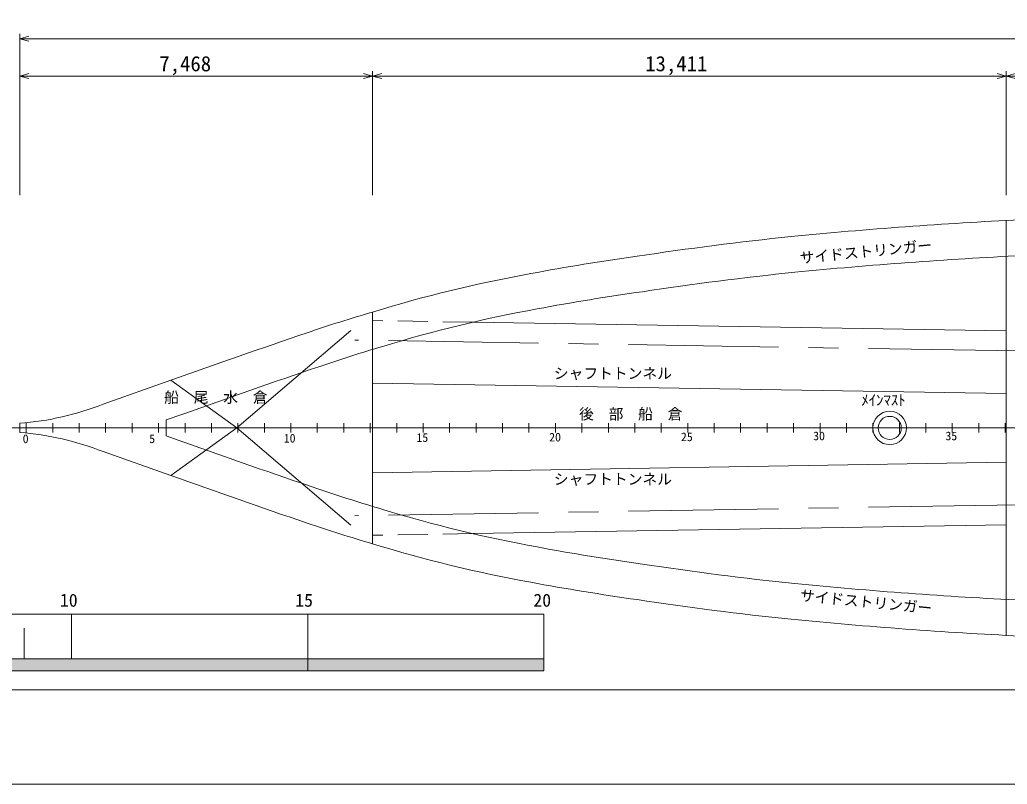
# Model space of a CAD drawing. Units: millimetres, scale not verified. Extents: x -51050 to 51050, y -29701 to 29699.
# Drawn here: x -38195 to -17294, y -29701 to -13506 of the extents above; entities that cross this region are included whole.
import ezdxf
from ezdxf.enums import TextEntityAlignment as Align

# ---------------------------------------------------------------- set-up
doc = ezdxf.new("R2010")
doc.units = ezdxf.units.MM
doc.header["$LTSCALE"] = 100
doc.linetypes.add('USER1', pattern=[50.8, 31.75, -6.35, 6.35, -6.35])
doc.linetypes.add('USER2', pattern=[9.525, 6.35, -3.175])
for name, color, linetype, lineweight in [('0-2_sunpou', 7, 'Continuous', 18), ('0-3_keijou', 7, 'Continuous', 18), ('0-4_frame', 7, 'Continuous', 18), ('0-5_text', 7, 'Continuous', 18), ('0-6_center', 7, 'USER1', 18)]:
    doc.layers.add(name, color=color, linetype=linetype, lineweight=lineweight)
doc.styles.add('ＭＳ ゴシック', font='')
doc.styles.get('ＭＳ ゴシック').set_extended_font_data('MS Gothic')

msp = doc.modelspace()

# ---------------------------------------------------------------- linework, layer by layer
at = {"layer": '0-2_sunpou'}
for p, q in [((-38194, -17223.6), (-38194, -13807.6)), ((-38194, -13907.6), (-38000.8, -13855.8)), ((30140, -13907.6), (-38194, -13907.6)), ((-38194, -13907.6), (-38000.8, -13959.4)), ((-38194, -17223.6), (-38194, -14598.6)), ((-30726, -17223.6), (-30726, -14598.6)), ((-30726, -17223.6), (-30726, -14598.6)), ((-17315, -17223.6), (-17315, -14598.6)), ((-17315, -17223.6), (-17315, -14598.6)), ((-38194, -14698.6), (-38000.8, -14646.8)), ((-38194, -14698.6), (-30726, -14698.6)), ((-38194, -14698.6), (-38000.8, -14750.4)), ((-30726, -14698.6), (-30919.2, -14646.8)), ((-30726, -14698.6), (-30919.2, -14750.4)), ((-30726, -14698.6), (-30532.8, -14646.8)), ((-30726, -14698.6), (-17315, -14698.6)), ((-30726, -14698.6), (-30532.8, -14750.4)), ((-17315, -14698.6), (-17508.2, -14646.8)), ((-17315, -14698.6), (-17508.2, -14750.4)), ((-17315, -14698.6), (-17121.8, -14646.8)), ((-17315, -14698.6), (-12286, -14698.6)), ((-17315, -14698.6), (-17121.8, -14750.4)), ((-40464.7, -22152.5), (32376, -22152.5)), ((-38057, -22052.5), (-38057, -22252.5)), ((-37497, -22052.5), (-37497, -22252.5)), ((-36937, -22052.5), (-36937, -22252.5)), ((-36377, -22052.5), (-36377, -22252.5)), ((-35817, -22052.5), (-35817, -22252.5)), ((-35257, -22052.5), (-35257, -22252.5)), ((-34697, -22052.5), (-34697, -22252.5)), ((-34137, -22052.5), (-34137, -22252.5)), ((-33577, -22052.5), (-33577, -22252.5)), ((-33017, -22052.5), (-33017, -22252.5)), ((-32457, -22052.5), (-32457, -22252.5)), ((-31897, -22052.5), (-31897, -22252.5)), ((-31337, -22052.5), (-31337, -22252.5)), ((-30777, -22052.5), (-30777, -22252.5)), ((-30217, -22052.5), (-30217, -22252.5)), ((-29657, -22052.5), (-29657, -22252.5)), ((-29097, -22052.5), (-29097, -22252.5)), ((-28537, -22052.5), (-28537, -22252.5)), ((-27977, -22052.5), (-27977, -22252.5)), ((-27417, -22052.5), (-27417, -22252.5)), ((-26857, -22052.5), (-26857, -22252.5)), ((-26297, -22052.5), (-26297, -22252.5)), ((-25737, -22052.5), (-25737, -22252.5)), ((-25177, -22052.5), (-25177, -22252.5)), ((-24617, -22052.5), (-24617, -22252.5)), ((-24057, -22052.5), (-24057, -22252.5)), ((-23497, -22052.5), (-23497, -22252.5)), ((-22937, -22052.5), (-22937, -22252.5)), ((-22377, -22052.5), (-22377, -22252.5)), ((-21817, -22052.5), (-21817, -22252.5)), ((-21257, -22052.5), (-21257, -22252.5)), ((-20697, -22052.5), (-20697, -22252.5)), ((-20137, -22052.5), (-20137, -22252.5)), ((-19577, -22052.5), (-19577, -22252.5)), ((-19017, -22052.5), (-19017, -22252.5)), ((-18457, -22052.5), (-18457, -22252.5)), ((-17897, -22052.5), (-17897, -22252.5)), ((-17337, -22052.5), (-17337, -22252.5)), ((-37100.2, -27045.2), (-37100.2, -26095.2)), ((-32100.2, -27295.2), (-32100.2, -26095.2)), ((-38100.2, -27045.2), (-38100.2, -26395.2)), ((-47100.2, -27045.2), (-27100.2, -27045.2)), ((-47100.2, -27045.2), (-27100.2, -27045.2)), ((-27100.2, -27295.2), (-47100.2, -27295.2))]:
    msp.add_line(p, q, dxfattribs=at)
msp.add_lwpolyline([(-47100.2, -26095.2), (-27100.2, -26095.2), (-27100.2, -27295.2), (-47100.2, -27295.2)], close=True, dxfattribs=at)
msp.add_solid([(-47100.2, -27045.2), (-27100.2, -27045.2), (-47100.2, -27295.2), (-27100.2, -27295.2)], dxfattribs=at)
at = {"layer": '0-3_keijou'}
for p, q in [((-17315, -17757.6), (-17315, -26547.4)), ((-30726, -19697.3), (-30726, -24607.8)), ((-17315, -20098.6), (-28608.5, -19913.2)), ((-36427.8, -21649.6), (-34994.6, -21142.7)), ((-17315, -21423.8), (-30726, -21203.7)), ((-38194, -22152.5), (-38194, -22055.1)), ((-38194, -22152.5), (-38194, -22250)), ((-36427.8, -22655.5), (-34994.6, -23162.4)), ((-17315, -22881.3), (-30726, -23101.4)), ((-17315, -24206.5), (-28608.5, -24391.8))]:
    msp.add_line(p, q, dxfattribs=at)
at = {"layer": '0-3_keijou', "linetype": 'USER2'}
for p, q in [((-28608.5, -19913.2), (-30726, -19878.5)), ((-28608.5, -24391.8), (-30726, -24426.6))]:
    msp.add_line(p, q, dxfattribs=at)
at = {"layer": '0-3_keijou'}
for points in [[(-35094, -22152.5), (-35094, -21984), (-34739.9, -21858.7)], [(-35094, -22152.5), (-35094, -22321.1), (-34739.9, -22446.3)]]:
    msp.add_lwpolyline(points, dxfattribs=at)
for radius in [355, 245]:
    msp.add_circle((-19782, -22152.5), radius, dxfattribs=at)
for centre, radius, start, end in [((-11955.7, -119893.5), 102276.4, 92.83775, 95.5623), ((-14513.1, -88580.9), 70865, 95.95821, 98.61376), ((-17860.5, -70069.9), 52064.2, 98.02256, 100.53539), ((-11955.7, -119893.5), 101516.4, 92.83514, 95.56082), ((-22198.9, -47467.8), 29050.2, 100.27385, 107.06943), ((-14513.1, -88580.9), 70105, 95.96035, 98.61697), ((-17860.5, -70069.9), 51304.2, 98.01818, 100.53734), ((-22198.9, -47467.8), 28290.2, 100.27035, 107.0796), ((-21711.9, -50498.4), 32093.1, 106.31236, 108.90528), ((30915.9, -205466.4), 195753.5, 108.7819, 109.67602), ((-21711.9, -50498.4), 31333.1, 106.30317, 108.90677), ((30915.9, -205466.4), 194993.5, 108.78166, 109.6764), ((-38666.4, -15948.2), 6125.1, 274.42285, 291.43697), ((-38666.4, -28356.9), 6125.1, 68.56303, 85.57715), ((30915.9, 161161.4), 194993.5, 250.3236, 251.21834), ((30915.9, 161161.4), 195753.5, 250.32398, 251.2181), ((-21711.9, 6193.4), 31333.1, 251.09323, 253.69683), ((-22198.9, 3162.7), 28290.2, 252.9204, 259.72965), ((-21711.9, 6193.4), 32093.1, 251.09472, 253.68764), ((-22198.9, 3162.7), 29050.2, 252.93057, 259.72615), ((-17860.5, 25764.8), 51304.2, 259.46266, 261.98182), ((-14513.1, 44275.8), 70105, 261.38303, 264.03965), ((-17860.5, 25764.8), 52064.2, 259.46461, 261.97744), ((-11955.7, 75588.4), 101516.4, 264.43918, 267.16486), ((-14513.1, 44275.8), 70865, 261.38624, 264.04179), ((-11955.7, 75588.4), 102276.4, 264.4377, 267.16225)]:
    msp.add_arc(centre, radius, start, end, dxfattribs=at)
at = {"layer": '0-4_frame'}
for points in [[(-51050, -29701.4), (51050, -29701.4), (51050, 29698.6), (-51050, 29698.6)], [(-49050, -27701.4), (49050, -27701.4), (49050, 27698.6), (-49050, 27698.6)]]:
    msp.add_lwpolyline(points, close=True, dxfattribs=at)
at = {"layer": '0-6_center'}
for p, q in [((-17056.3, -20522.9), (-31099.9, -20292.4)), ((-17056.3, -23782.2), (-31099.9, -24012.6))]:
    msp.add_line(p, q, dxfattribs=at)
for points in [[(-34994.6, -21142.7), (-33597.6, -22152.5), (-30726, -19697.3)], [(-34994.6, -23162.4), (-33597.6, -22152.5), (-30726, -24607.8)]]:
    msp.add_lwpolyline(points, dxfattribs=at)

# ---------------------------------------------------------------- texts
at = {"layer": '0-2_sunpou', "style": 'ＭＳ ゴシック'}
for s, height, p in [('7,468', 322.6, (-35241.3, -14694.4)), ('13,411', 322.6, (-24958, -14694.4)), ('0', 183.3, (-38132.3, -22528.9)), ('5', 183.3, (-35454.7, -22528.9)), ('10', 183.3, (-32606.9, -22517.2)), ('15', 183.3, (-29798.2, -22503.2)), ('20', 183.3, (-26989.3, -22494.8)), ('25', 183.3, (-24200.5, -22488.2)), ('30', 183.3, (-21402.4, -22469)), ('35', 183.3, (-18602.4, -22469)), ('10', 274.9, (-37343.5, -26022.9)), ('15', 274.9, (-32363.5, -26022.9)), ('20', 274.9, (-27323.5, -26022.9))]:
    msp.add_text(s, height=height, dxfattribs=at).set_placement(p, align=Align.BOTTOM_LEFT)
at = {"layer": '0-5_text', "style": 'ＭＳ ゴシック'}
for rotation, p in [(5.704, (-21667.9, -18737.4)), (354.296, (-21698.9, -25877.4))]:
    msp.add_text('サイドストリンガー', height=229.1, rotation=rotation, dxfattribs=at).set_placement(p, align=Align.BOTTOM_LEFT)
for s, p in [('シャフトトンネル', (-26890.7, -21180.9)), ('船\u3000尾\u3000水\u3000倉', (-35137.9, -21687.6)), ('ﾒｲﾝﾏｽﾄ', (-20383, -21745.6)), ('後\u3000部\u3000船\u3000倉', (-26357.4, -22040.4)), ('シャフトトンネル', (-26890.7, -23421.4))]:
    msp.add_text(s, height=229.1, dxfattribs=at).set_placement(p, align=Align.BOTTOM_LEFT)

doc.saveas('drawing.dxf')
